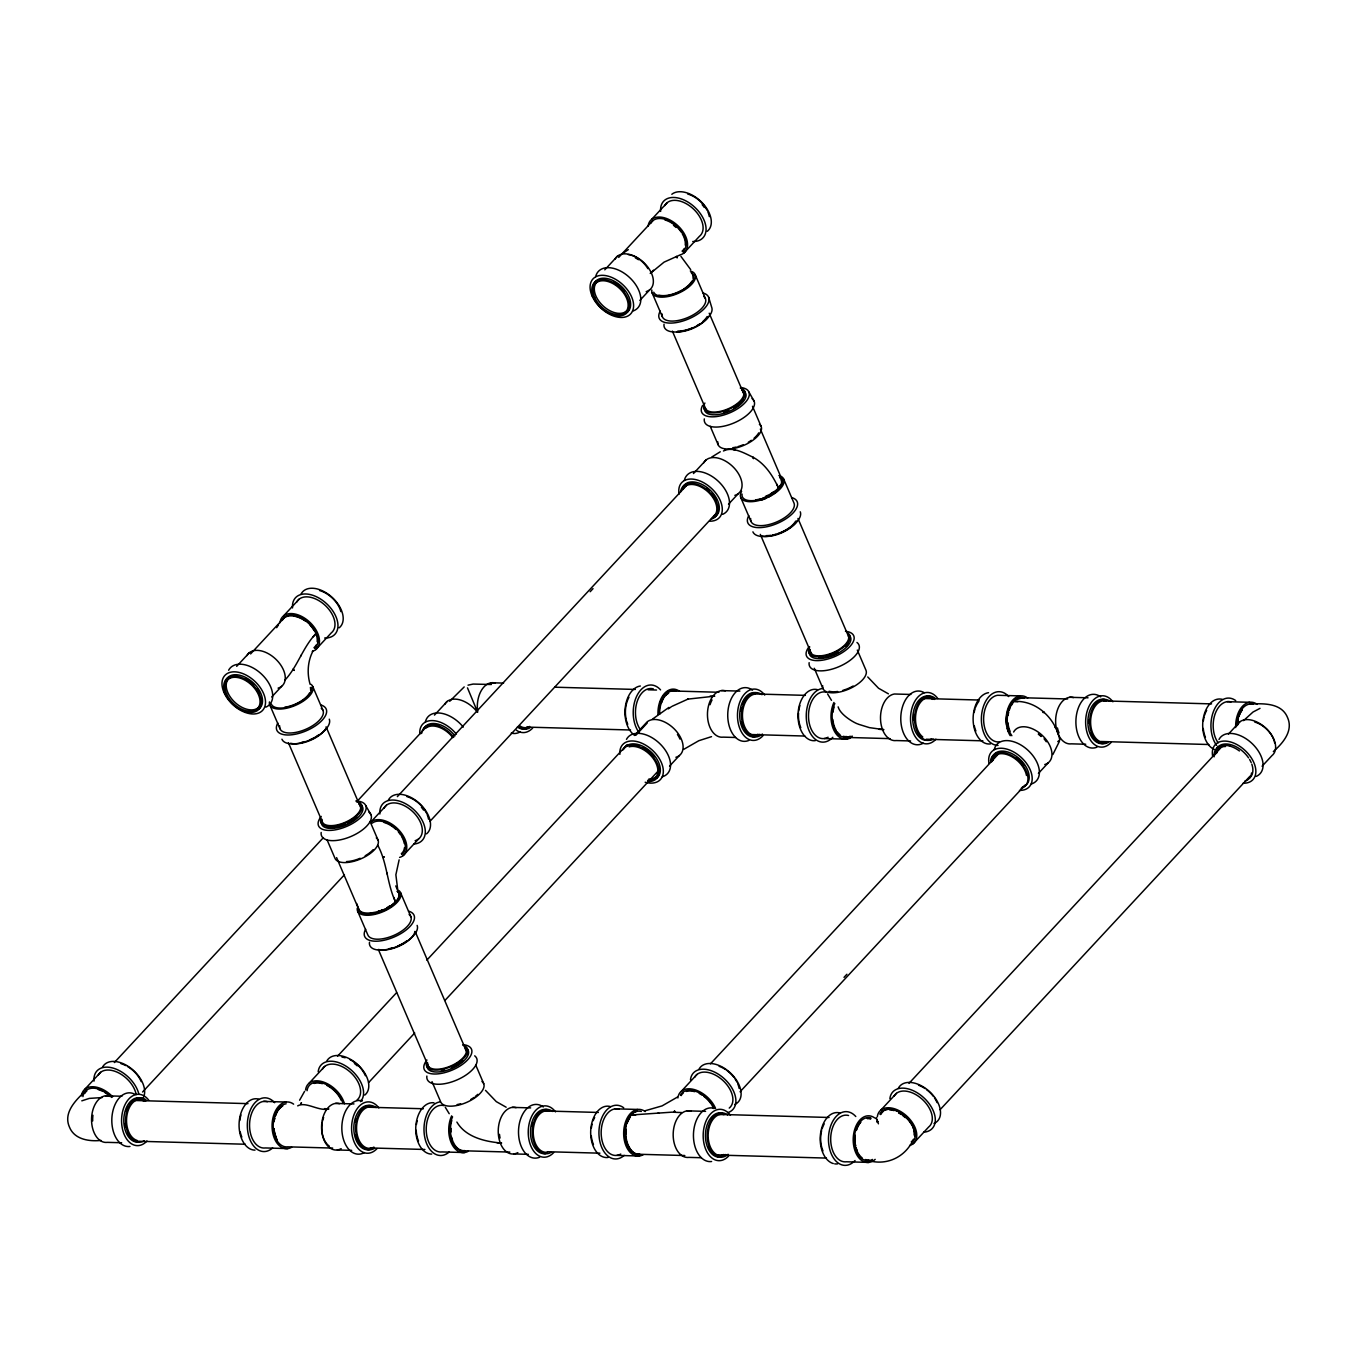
<?xml version="1.0" encoding="UTF-8"?>
<svg xmlns="http://www.w3.org/2000/svg" width="1357" height="1357" viewBox="0 0 1357 1357"><rect width="100%" height="100%" fill="white"/><g stroke="black" fill="none" stroke-linecap="round" stroke-linejoin="round"><path stroke-width="1.5" d="M753.152 457.292L753.389 458.513L753.152 457.292C744.637 453.323 732.695 446.148 723.451 450.982M672.037 706.318L688.372 698.923L687.49 699.279M309.939 624.695L316.334 633.193C302.832 646.984 297.828 666.372 284.851 680.213M377.772 845.241C387.423 863.188 386.932 884.001 395.735 902.354L393.734 897.333M772.676 494.44A21.61 10.635 -26.3 0 0 778.884 488.774C773.151 476.324 765.602 464.264 753.44 457.445M322.22 1122.816L322.203 1122.867A21.61 14.622 -85.4 0 0 329.378 1146.224M300.779 655.991L301.186 655.177M674.293 1112.265L674.565 1110.789L674.666 1112.282M496.967 1142.73L501.632 1143.035C485.365 1141.78 465.739 1137.234 456.885 1122.069M857.777 723.96C853.994 722.704 840.237 714.834 838.134 706.861M1057.782 741.617L1059.783 740.006C1055.644 718.43 1036.443 699.805 1013.408 701.467L1017.92 701.722M782.141 481.956L778.884 488.774L776.662 483.991M1059.444 741.312L1052.862 754.543M399.128 859.846L395.871 874.773L397.771 890.056M626.781 1123.579L630.971 1115.013A21.61 12.858 88.9 0 1 637.179 1111.196M668.322 708.863L671.257 706.844M299.609 1100.205L304.596 1091.333M1055.458 727.878L1054.694 726.47M313.043 650.936C307.666 661.08 306.869 673.377 310.125 684.335M297.692 1105.87C305.987 1101.172 318.759 1111.604 328.869 1108.974L324.493 1108.618M635.687 1115.047L630.971 1115.013L671.919 1112.163L681.791 1112.587M282.002 620.505L282.019 620.471A21.61 12.824 39.1 0 1 305.562 621.116M276.675 627.68L278.49 624.814M81.81 1100.832L89.291 1098.407L102.114 1097.559M1260.008 708.354L1253.037 712.018L1243.538 720.618M604.781 269.822L617.486 256.151M651.682 219.359L667.22 202.651M236.678 666.338L249.383 652.666M283.579 615.891L299.117 599.166M618.69 257.406L652.887 220.631M250.587 653.921L284.783 617.147M639.826 300.457L649.715 289.821M683.894 253.047L699.432 236.322A23.374 14.588 42.9 0 0 692.613 208.215A23.374 14.588 42.9 0 0 664.794 205.585M271.722 696.989L281.611 686.337M315.791 649.562L331.329 632.837A23.374 14.588 42.9 0 0 324.51 604.747A23.374 14.588 42.9 0 0 296.691 602.101M85.033 1089.06L100.571 1072.335M434.477 715.105L447.182 701.416M86.237 1090.316C76.586 1099.323 62.846 1112.231 69.428 1127.022C74.381 1139.541 89.206 1141.644 100.961 1140.423M449.693 701.298L464.196 686.93M114.344 1062.548L323.441 837.574M356.603 801.885L425.827 727.42M693.461 473.542L706.183 459.87M386.44 805.227L370.902 821.952A23.374 14.588 42.9 0 1 400.502 831.926A23.374 14.588 42.9 0 1 399.603 857.42M397.364 796.627L686.93 485.06M590.176 591.72L593.043 588.616M142.536 1092.029L344.424 874.807M429.864 821.443L715.122 514.524M728.505 504.176L738.395 493.541M403.131 855.622L418.668 838.897M309.175 1083.123L324.713 1066.398M634.499 735.477L647.204 721.805A23.374 14.588 42.9 0 1 676.821 731.779A23.374 14.588 42.9 0 1 675.905 757.274M337.52 1056.238L396.583 992.679M426.844 960.128L627.087 744.671M635.738 735.358L647.255 722.959M368.595 1082.598L414.699 1032.999M444.943 1000.448L658.162 771.03M669.544 766.111L679.433 755.476M1009.506 731.559L1009.981 731.05A20.745 13.214 -88.4 0 1 1007.929 722.755M681.485 1091.13L697.023 1074.405M710.44 1063.854L998.565 753.847M844.02 977.362L846.904 974.258M740.074 1091.774L1025.315 784.855M1038.41 773.388L1048.299 762.753M1228.441 734.069L1239.738 721.907M880.897 1110.06L896.434 1093.352M908.969 1083.361L1223.319 745.129M940.045 1109.738L1250.068 776.136M1273.341 751.541C1282.721 743.399 1293.543 730.948 1287.572 717.616C1281.568 702.587 1262.875 703.435 1249.729 704.046M1262.078 766.23L1271.967 755.595A23.374 14.588 42.9 0 0 1265.131 727.488A23.374 14.588 42.9 0 0 1237.313 724.859M913.108 1143.747L928.646 1127.022A23.374 14.588 42.9 0 0 921.827 1098.916A23.374 14.588 42.9 0 0 894.009 1096.286M467.487 687.863L477.342 711.509M653.48 270.196L650.257 273.452L664.065 262.138L679.535 255.167M710.067 696.158L714.766 696.158L688.372 699.059M652.378 719.193L668.916 707.421M683.623 749.42L698.838 740.701L711.526 736.647M677.296 1097.168L662.08 1105.887L645.304 1110.705M623.338 253.03L628.308 249.637M711.73 457.072L720.262 451.779M724.689 449.862L725.147 449.574M733.764 449.812L735.341 450.151M658.756 1113.096L657.84 1113.249M382.895 857.454L384.37 856.895L382.793 857.115M468.029 685.166L473.135 684.064L491.387 684.505M1044.144 712.272L1042.888 712.425L1044.347 712.459M1020.108 695.904L997.616 695.276A23.374 14.893 -88.4 0 0 983.638 720.567A23.374 14.893 -88.4 0 0 999.397 741.838M1069.621 697.294L1088.026 697.803M1227.169 701.671L1249.661 702.298M491.319 682.758L503.583 683.097M910.869 694.462L894.5 694.004A23.374 14.893 -88.4 0 0 880.523 719.278A23.374 14.893 -88.4 0 0 896.282 740.549L910.615 740.956M1020.718 697.685L1067.654 698.974M1103.546 700.89L1211.547 703.893M721.466 690.594L739.87 691.103M554.86 687.202L635.347 689.441M648.052 689.797L656.517 690.034M672.02 690.95L718.939 692.274M752.881 693.902L805.38 695.361M922.506 698.465L979.211 700.042M1100.866 741.499L1208.883 744.518M526.77 727.098L630.547 729.998M750.234 734.51L804.837 736.037M926.169 739.243L982.875 740.837M846.717 737.428L890.039 738.632M1085.736 744.247L1071.402 743.84A23.374 14.893 -88.4 0 1 1055.661 719.515A23.374 14.893 -88.4 0 1 1073.506 697.566M824.276 738.547L846.785 739.175M735.528 737.479L723.247 737.139A23.374 14.893 -88.4 0 1 707.489 712.815A23.374 14.893 -88.4 0 1 725.333 690.866M615.162 1108.822L637.671 1109.449M687.168 1110.84L705.589 1111.349M105.541 1095.794L121.909 1096.252M512.234 1107.38L530.638 1107.889M263.563 1101.409L286.056 1102.037M335.569 1103.411L353.973 1103.936M718.956 1114.402L829.076 1117.473M541.647 1110.874L598.352 1112.452M133.597 1100.442L247.975 1103.631M366.627 1107.176L423.333 1108.754M718.396 1155.061L826.413 1158.081M547.414 1151.72L599.913 1153.179M628.155 1145.63A20.44 13.027 -88.4 0 0 639.826 1154.298L684.81 1155.536M868.921 1160.659C886.104 1165.476 903.236 1157.945 911.904 1142.475A21.61 13.485 42.9 0 0 905.594 1116.489A21.61 13.485 42.9 0 0 879.862 1114.046M137.278 1141.22L245.295 1144.239M370.291 1147.954L424.911 1149.481M509.825 1152.076L464.45 1150.804A21.61 13.774 -88.4 0 1 451.508 1140.05A21.61 13.774 -88.4 0 1 452.56 1116.845M616.943 1155.384L639.452 1156.011M701.23 1157.725L688.966 1157.385A23.374 14.893 -88.4 0 1 673.208 1133.061A23.374 14.893 -88.4 0 1 691.052 1111.112M868.989 1162.406L846.48 1161.779A23.374 14.893 -88.4 0 1 830.721 1137.454A23.374 14.893 -88.4 0 1 848.566 1115.505M332.669 1148.073L287.786 1146.835A21.61 13.774 -88.4 0 1 273.198 1127.175A21.61 13.774 -88.4 0 1 286.123 1103.784M121.655 1142.747L107.339 1142.357A23.374 14.893 -88.4 0 1 91.581 1118.032A23.374 14.893 -88.4 0 1 109.425 1096.066M464.518 1152.551L442.009 1151.923A23.374 14.893 -88.4 0 1 426.251 1127.599A23.374 14.893 -88.4 0 1 444.095 1105.65M514.015 1153.925L528.331 1154.332M287.854 1148.582L265.344 1147.954A23.374 14.893 -88.4 0 1 249.586 1123.63A23.374 14.893 -88.4 0 1 267.431 1101.68M337.35 1149.973L351.684 1150.363M879.234 729.337L883.899 729.642L869.43 727.64L858.591 724.282M1024.484 697.939L1024.518 697.939A21.61 14.622 -85.4 0 0 1006.606 724.706M888.411 693.834L878.556 688.253L867.751 676.973M506.144 1107.21L496.289 1101.63L485.484 1090.35M680.909 256.371L690.696 269.602M676.244 256.524L677.211 257.881L676.363 256.473M313.213 636.772L316.334 633.193A21.61 12.824 39.1 0 1 318.267 641.556M827.549 693.885L831.485 700.331M445.283 1107.278L449.218 1113.707M748.962 392.105L754.136 401.231M365.813 805.685L371.004 814.794M876.927 1119.644L876.045 1117.846L878.42 1123.817M857.319 650.071L866.003 670.324A23.374 10.568 -23.2 0 1 845.581 690.34A23.374 10.568 -23.2 0 1 822.681 685.675M752.49 406.269L761.175 426.539M783.752 479.208L794.015 503.142A23.374 10.568 -23.2 0 1 773.592 523.174A23.374 10.568 -23.2 0 1 750.675 518.51M695.157 274.674L705.419 298.608M760.361 429.1L782.124 479.886M797.967 518.459L848.549 636.467M709.202 313.23L744.128 394.683M760.31 534.387L811.723 654.328M672.377 331.091L706.471 410.628M814.285 668.272L822.97 688.525M710.237 426.319L718.124 444.74M740.701 497.408L750.964 521.359M652.123 292.875L662.386 316.826M475.849 1065.279L483.737 1083.7M312.772 686.574L323.034 710.508M370.139 821.697L378.043 840.102M400.603 892.787L410.866 916.721M395.769 885.934L398.992 893.466M415.344 931.971L467.571 1053.863M326.07 726.809L361.827 810.197M378.501 949.832L429.083 1067.857M288.413 742.737L322.491 822.257M336.604 857.624L359.181 910.31A21.61 9.787 -23.2 0 0 385.303 909.784A21.61 9.787 -23.2 0 0 397.38 891.396M432.018 1081.648L440.703 1101.901A23.374 10.568 -23.2 0 0 468.928 1101.341A23.374 10.568 -23.2 0 0 481.989 1081.478M269.721 704.775L279.983 728.726M327.105 839.898L334.992 858.319A23.374 10.568 -23.2 0 0 363.235 857.743A23.374 10.568 -23.2 0 0 376.279 837.88M357.57 910.988L367.832 934.922A23.374 10.568 -23.2 0 0 396.074 934.362A23.374 10.568 -23.2 0 0 409.119 914.499M356.654 903.508L358.859 909.461A21.61 8.871 -20.3 0 0 379.739 911.039A21.61 8.871 -20.3 0 0 399.501 896.689M708.659 297.251L711.679 307.276A25.698 11.636 -23.2 0 1 689.22 329.31A25.698 11.636 -23.2 0 1 664.031 324.17M386.966 873.009L387.135 873.976M673.496 225.33A19.269 12.026 42.9 0 1 676.074 227.484M650.648 223.345A21.61 13.485 42.9 0 1 676.38 225.788A21.61 13.485 42.9 0 1 682.69 251.774M628.24 254.607A21.61 14.096 46.9 0 1 647.917 268.652M635.347 257.881A21.61 13.485 42.9 0 1 638.485 259.713M648.086 226.195A23.374 14.588 42.9 0 1 677.075 224.94A23.374 14.588 42.9 0 1 680.383 254.828M664.879 219.902A20.745 12.942 42.9 0 1 676.702 226.823M677.974 228.095A20.745 12.942 42.9 0 1 681.333 232.234M682.249 233.692A20.745 12.942 42.9 0 1 685.268 245.091M684.233 248.535A20.745 12.942 42.9 0 1 682.079 251.147M660.638 211.421A26.869 16.759 42.9 0 1 678.907 198.19A26.869 16.759 42.9 0 1 704.978 222.616A26.869 16.759 42.9 0 1 692.765 241.512M671.817 194.272A25.698 16.03 42.9 0 1 702.18 202.736A25.698 16.03 42.9 0 1 707.268 231.318M687.677 194A22.204 13.858 42.9 0 1 707.15 210.352M707.879 211.929A22.204 13.858 42.9 0 1 709.321 216.628M702.18 204.67A20.745 12.942 42.9 0 1 704.334 207.485M708.405 316.385A22.204 10.042 -23.2 0 1 677.024 331.922M707.116 316.571A20.745 9.38 -23.2 0 1 702.655 321.711M700.076 323.678A20.745 9.38 -23.2 0 1 697.159 325.527M692.324 327.919A20.745 9.38 -23.2 0 1 677.805 331.074M703.079 293.01A26.869 12.162 -23.2 0 1 688.44 318.997A26.869 12.162 -23.2 0 1 660.214 311.143M692.748 275.692A20.745 9.38 -23.2 0 1 693.003 278.219M691.934 281.136A20.745 9.38 -23.2 0 1 683.453 289.194M681.96 290.093A20.745 9.38 -23.2 0 1 658.857 295.131M703.672 296.386A23.374 10.568 -23.2 0 1 687.846 317.521A23.374 10.568 -23.2 0 1 662.097 313.976M690.306 270.976A23.374 10.568 -23.2 0 1 680.366 292.315A23.374 10.568 -23.2 0 1 651.835 290.025M691.934 273.3A21.61 9.787 -23.2 0 1 679.857 291.67A21.61 9.787 -23.2 0 1 653.735 292.196M615.06 259.085A23.374 14.588 42.9 0 1 645.084 263.852A23.374 14.588 42.9 0 1 646.186 291.619M626.137 311.33A20.745 12.942 42.9 0 1 599.879 302.492A20.745 12.942 42.9 0 1 600.676 279.864M613.517 281.9A20.745 12.942 42.9 0 1 624.373 291.009M629.326 305.274A20.745 12.942 42.9 0 1 628.291 308.734M593.128 286.887A22.204 13.858 42.9 0 1 618.419 283.867A22.204 13.858 42.9 0 1 627.155 312.398M595.689 276.607A26.869 16.759 42.9 0 1 629.597 277.54A26.869 16.759 42.9 0 1 632.532 311.126M282.544 619.861A21.61 13.485 42.9 0 1 308.276 622.303A21.61 13.485 42.9 0 1 314.587 648.29M246.957 655.601A23.374 14.588 42.9 0 1 276.981 660.367A23.374 14.588 42.9 0 1 278.083 688.135M260.188 705.25A20.745 12.942 42.9 0 1 233.557 701.026A20.745 12.942 42.9 0 1 232.573 676.38M245.43 678.415A20.745 12.942 42.9 0 1 248.433 680.179M249.892 681.214A20.745 12.942 42.9 0 1 253.929 684.793M257.287 688.949A20.745 12.942 42.9 0 1 259.713 693.359M225.025 683.402A22.204 13.858 42.9 0 1 250.316 680.383A22.204 13.858 42.9 0 1 259.051 708.914M228.638 670.239A26.869 16.759 42.9 0 1 262.342 674.887A26.869 16.759 42.9 0 1 265.904 707.116M326.002 728.285A22.204 10.042 -23.2 0 1 290.602 743.263M319.014 734.612A20.745 9.38 -23.2 0 1 316.249 736.529M314.756 737.428A20.745 9.38 -23.2 0 1 309.922 739.819M304.867 741.617A20.745 9.38 -23.2 0 1 301.525 742.415M310.346 687.592A20.745 9.38 -23.2 0 1 310.6 690.119M309.532 693.037A20.745 9.38 -23.2 0 1 284.716 707.251M329.276 719.176A25.698 11.636 -23.2 0 1 309.939 739.989A25.698 11.636 -23.2 0 1 281.934 739.209M320.676 704.911A26.869 12.162 -23.2 0 1 306.037 730.897A26.869 12.162 -23.2 0 1 277.812 723.044M321.27 708.286A23.374 10.568 -23.2 0 1 305.444 729.438A23.374 10.568 -23.2 0 1 279.695 725.876M311.007 684.335A23.374 10.568 -23.2 0 1 295.181 705.487A23.374 10.568 -23.2 0 1 269.432 701.925M311.143 687.253A21.61 9.787 -23.2 0 1 294.893 704.758A21.61 9.787 -23.2 0 1 271.332 704.096M279.983 622.71A23.374 14.588 42.9 0 1 308.972 621.455A23.374 14.588 42.9 0 1 312.28 651.36M301.05 594.027A25.698 16.03 42.9 0 1 331.651 596.927A25.698 16.03 42.9 0 1 339.165 627.833M292.535 607.936A26.869 16.759 42.9 0 1 310.804 594.705A26.869 16.759 42.9 0 1 336.875 619.131A26.869 16.759 42.9 0 1 324.662 638.027M293.807 615.824A20.745 12.942 42.9 0 1 312.212 627.324M313.23 628.749A20.745 12.942 42.9 0 1 314.96 631.683M315.655 633.176A20.745 12.942 42.9 0 1 316.69 636.111M316.995 637.553A20.745 12.942 42.9 0 1 317.165 641.607M316.13 645.05A20.745 12.942 42.9 0 1 313.976 647.662M319.574 590.532A22.204 13.858 42.9 0 1 340.878 611.617M773.914 491.556A19.269 8.719 -23.2 0 1 769.962 494.185M768.52 494.966A19.269 8.719 -23.2 0 1 765.484 496.408M758.716 432.883A21.61 9.787 -23.2 0 1 754.051 438.243M751.371 440.296A21.61 9.787 -23.2 0 1 748.318 442.229M743.297 444.706A21.61 9.787 -23.2 0 1 738.021 446.589M736.274 447.047A21.61 9.787 -23.2 0 1 732.848 447.708M780.512 477.817A21.61 9.787 -23.2 0 1 765.874 497.391A21.61 9.787 -23.2 0 1 742.058 494.084M771.166 495.458A21.61 10.635 -26.3 0 1 767.926 497.34M766.247 498.189A21.61 10.635 -26.3 0 1 761.04 500.241M780.054 476.85A21.61 10.635 -26.3 0 1 781.768 479.089M759.411 424.3A23.374 10.568 -23.2 0 1 743.585 445.452A23.374 10.568 -23.2 0 1 717.853 441.89M742.008 390.137A20.745 9.38 -23.2 0 1 730.422 407.779A20.745 9.38 -23.2 0 1 705.369 408.287M743.568 399.467A20.745 9.38 -23.2 0 1 737.869 405.624M736.529 406.591A20.745 9.38 -23.2 0 1 733.611 408.44M728.777 410.832A20.745 9.38 -23.2 0 1 723.722 412.613M742.822 392.054A20.745 9.38 -23.2 0 1 744.382 394.039M744.06 391.359A22.204 10.042 -23.2 0 1 729.031 411.442A22.204 10.042 -23.2 0 1 704.571 408.05M740.294 388.051A22.204 10.042 -23.2 0 1 728.2 409.526A22.204 10.042 -23.2 0 1 704.894 403.029M740.634 387.508A25.698 11.636 -23.2 0 1 745.485 402.232A25.698 11.636 -23.2 0 1 714.63 416.752A25.698 11.636 -23.2 0 1 702.621 405.387M752.117 398.653A26.869 12.162 -23.2 0 1 733.916 422.977A26.869 12.162 -23.2 0 1 704.317 418.889M680.586 491.946A22.204 13.858 42.9 0 1 708.117 490.759A22.204 13.858 42.9 0 1 711.255 519.154M682.842 489.114A20.745 12.942 42.9 0 1 707.54 491.455A20.745 12.942 42.9 0 1 713.595 516.389M706.675 488.401A20.745 12.942 42.9 0 1 709.44 490.725M711.933 493.337A20.745 12.942 42.9 0 1 716.513 500.563M679.077 494.135A25.698 16.03 42.9 0 1 695.072 479.462A25.698 16.03 42.9 0 1 721.042 502.497A25.698 16.03 42.9 0 1 709.558 521.19M684.369 480.327A26.869 16.759 42.9 0 1 717.429 480.48A26.869 16.759 42.9 0 1 722.704 514.32M682.927 486.909A22.204 13.858 42.9 0 1 711.441 491.421A22.204 13.858 42.9 0 1 712.493 517.814M703.757 462.805A23.374 14.588 42.9 0 1 733.781 467.571A23.374 14.588 42.9 0 1 734.883 495.339M778.901 475.51A23.374 10.568 -23.2 0 1 766.162 498.121A23.374 10.568 -23.2 0 1 741.617 491.285M796.983 520.918A22.204 10.042 -23.2 0 1 761.582 535.896M800.257 511.81A25.698 11.636 -23.2 0 1 780.92 532.623A25.698 11.636 -23.2 0 1 752.914 531.842M791.657 497.544A26.869 12.162 -23.2 0 1 777.018 523.531A26.869 12.162 -23.2 0 1 748.793 515.677M781.327 480.225A20.745 9.38 -23.2 0 1 781.581 482.753M780.512 485.67A20.745 9.38 -23.2 0 1 762.346 498.29M760.666 498.816A20.745 9.38 -23.2 0 1 755.713 499.885M795.694 521.105A20.745 9.38 -23.2 0 1 777.544 533.725M775.848 534.251A20.745 9.38 -23.2 0 1 772.506 535.048M770.895 535.32A20.745 9.38 -23.2 0 1 766.383 535.608M389.544 906.035A19.269 8.719 -23.2 0 1 386.83 907.765M382.335 909.97A19.269 8.719 -23.2 0 1 377.636 911.65M373.175 849.669A21.61 9.787 -23.2 0 1 365.186 855.792M360.165 858.286A21.61 9.787 -23.2 0 1 346.51 861.576M358.876 803.717A20.745 9.38 -23.2 0 1 344.831 822.478A20.745 9.38 -23.2 0 1 321.982 819.323M360.928 804.922A22.204 10.042 -23.2 0 1 345.899 825.022A22.204 10.042 -23.2 0 1 321.439 821.63M357.162 801.631A22.204 10.042 -23.2 0 1 347.714 821.884A22.204 10.042 -23.2 0 1 320.608 819.713M355.822 800.986A25.698 11.636 -23.2 0 1 362.336 815.811A25.698 11.636 -23.2 0 1 329.649 830.416A25.698 11.636 -23.2 0 1 321.236 816.422M368.985 812.232A26.869 12.162 -23.2 0 1 350.785 836.557A26.869 12.162 -23.2 0 1 321.185 832.452M357.112 817.168A20.745 9.38 -23.2 0 1 351.972 821.121M350.462 822.02A20.745 9.38 -23.2 0 1 347.29 823.665M345.645 824.394A20.745 9.38 -23.2 0 1 327.359 827.041M406.896 796.593A22.204 13.858 42.9 0 1 426.369 812.928M427.116 814.522A22.204 13.858 42.9 0 1 428.541 819.204M421.416 807.262A20.745 12.942 42.9 0 1 423.554 810.078M379.875 813.996A26.869 16.759 42.9 0 1 397.499 800.613A26.869 16.759 42.9 0 1 423.774 823.92A26.869 16.759 42.9 0 1 413.749 844.054M388.373 800.087A25.698 16.03 42.9 0 1 418.974 802.988A25.698 16.03 42.9 0 1 426.488 833.893M384.014 808.161A23.374 14.588 42.9 0 1 414.038 812.928A23.374 14.588 42.9 0 1 415.14 840.695M384.116 822.478A20.745 12.942 42.9 0 1 395.922 829.398M398.415 831.994A20.745 12.942 42.9 0 1 400.552 834.809M401.485 836.268A20.745 12.942 42.9 0 1 404.335 843.613M404.488 847.667A20.745 12.942 42.9 0 1 401.316 853.723M372.106 823.207A21.61 13.485 42.9 0 1 397.635 830.331A21.61 13.485 42.9 0 1 401.909 854.367M398.856 890.548A23.374 10.568 -23.2 0 1 383.03 911.7A23.374 10.568 -23.2 0 1 357.281 908.138M406.863 940.825A20.745 9.38 -23.2 0 1 397.771 946.033M392.716 947.814A20.745 9.38 -23.2 0 1 389.374 948.628M395.074 902.32A20.745 9.38 -23.2 0 1 377.517 912.379M375.855 912.82A20.745 9.38 -23.2 0 1 372.564 913.465M417.125 925.389A25.698 11.636 -23.2 0 1 394.666 947.407A25.698 11.636 -23.2 0 1 369.477 942.284M408.525 911.124A26.869 12.162 -23.2 0 1 393.886 937.11A26.869 12.162 -23.2 0 1 365.661 929.24M414.988 931.377A22.204 10.042 -23.2 0 1 400.654 945.422A22.204 10.042 -23.2 0 1 378.45 949.459M397.228 891.328A20.44 9.245 -23.2 0 1 388.136 907.477M383.369 909.835A20.44 9.245 -23.2 0 1 378.382 911.599M373.497 912.667A20.44 9.245 -23.2 0 1 370.461 912.939M779.851 477.8A20.44 9.245 -23.2 0 1 781.632 482.244M780.58 485.111A20.44 9.245 -23.2 0 1 770.759 493.948M500.055 1138.014A21.61 13.774 -88.4 0 1 499.495 1134.384M468.335 1151.245A23.374 14.893 -88.4 0 1 451.559 1143.476A23.374 14.893 -88.4 0 1 451.66 1115.844M452.593 1141.152A20.745 13.214 -88.4 0 1 451.491 1138.014M451.084 1136.335A20.745 13.214 -88.4 0 1 451.796 1120.492M431.679 1154.095A25.698 16.386 -88.4 0 1 415.768 1127.243A25.698 16.386 -88.4 0 1 433.986 1102.8M449.269 1151.923A26.869 17.115 -88.4 0 1 424.639 1136.691A26.869 17.115 -88.4 0 1 440.092 1101.884M418.499 1141.05A22.204 14.147 -88.4 0 1 416.192 1130.245M416.446 1124.461A22.204 14.147 -88.4 0 1 417.159 1120.729M462.856 1045.229A22.204 10.042 -23.2 0 1 453.408 1065.482A22.204 10.042 -23.2 0 1 426.319 1063.311M464.569 1047.316A20.745 9.38 -23.2 0 1 450.524 1066.076A20.745 9.38 -23.2 0 1 427.676 1062.921M465.4 1049.232A20.745 9.38 -23.2 0 1 467.198 1053.744M462.805 1060.767A20.745 9.38 -23.2 0 1 451.355 1067.993M444.604 1070.232A20.745 9.38 -23.2 0 1 441.33 1070.877M463.195 1044.669A25.698 11.636 -23.2 0 1 467.249 1060.258A25.698 11.636 -23.2 0 1 434.766 1074.015A25.698 11.636 -23.2 0 1 426.929 1060.021M474.696 1055.831A26.869 12.162 -23.2 0 1 456.495 1080.155A26.869 12.162 -23.2 0 1 426.878 1076.05M466.638 1048.52A22.204 10.042 -23.2 0 1 451.593 1068.604A22.204 10.042 -23.2 0 1 427.133 1065.228M477.8 1094.336A21.61 9.787 -23.2 0 1 475.323 1096.456M473.932 1097.474A21.61 9.787 -23.2 0 1 470.896 1099.391M460.583 1103.75A21.61 9.787 -23.2 0 1 457.105 1104.598M517.831 1152.619A23.374 14.893 -88.4 0 1 498.256 1132.654A23.374 14.893 -88.4 0 1 516.118 1107.651M547.227 1152.246A20.745 13.214 -88.4 0 1 533.25 1130.652A20.745 13.214 -88.4 0 1 549.076 1111.162M538.712 1150.312A20.745 13.214 -88.4 0 1 535.862 1147.394M531.961 1126.14A20.745 13.214 -88.4 0 1 532.809 1122.748M537.338 1114.538A20.745 13.214 -88.4 0 1 540.442 1112.045M545.48 1153.637A22.204 14.147 -88.4 0 1 530.519 1130.534A22.204 14.147 -88.4 0 1 547.465 1109.687M550.908 1152.449A22.204 14.147 -88.4 0 1 532.317 1130.585A22.204 14.147 -88.4 0 1 552.757 1111.485M553.656 1152.602A25.698 16.386 -88.4 0 1 531.791 1148.022A25.698 16.386 -88.4 0 1 533.369 1113.334A25.698 16.386 -88.4 0 1 555.505 1111.875M539.611 1157.233A26.869 17.115 -88.4 0 1 518.611 1128.905A26.869 17.115 -88.4 0 1 543.292 1106.956M626.018 1133.909A20.44 13.027 -88.4 0 1 626.272 1130.347M464.806 1150.6A20.44 13.027 -88.4 0 1 453.153 1141.932M452.576 1140.44A20.44 13.027 -88.4 0 1 451.66 1137.2M451.016 1131.992A20.44 13.027 -88.4 0 1 451.084 1128.413M852.298 736.122A20.44 13.027 -88.4 0 1 845.564 737.038M322.576 1121.001A21.61 14.622 -85.4 0 1 323.611 1117.506M291.67 1147.276A23.374 14.893 -88.4 0 1 272.095 1124.258A23.374 14.893 -88.4 0 1 293.621 1104.157M277.354 1139.965A20.745 13.214 -88.4 0 1 273.877 1128.888M273.995 1121.679A20.745 13.214 -88.4 0 1 274.657 1118.185M275.132 1116.523A20.745 13.214 -88.4 0 1 282.782 1105.819A20.44 13.027 -88.4 0 0 277.914 1110.586M255.014 1150.125A25.698 16.386 -88.4 0 1 239.171 1122.171A25.698 16.386 -88.4 0 1 258.729 1099.136M272.621 1147.971A26.869 17.115 -88.4 0 1 250.723 1141.322A26.869 17.115 -88.4 0 1 252.317 1106.226A26.869 17.115 -88.4 0 1 274.657 1102.698M241.834 1137.081A22.204 14.147 -88.4 0 1 240.223 1131.942M239.782 1120.509A22.204 14.147 -88.4 0 1 240.986 1114.979M341.998 1057.137A22.204 13.858 42.9 0 1 345.187 1057.765M350.089 1059.698A22.204 13.858 42.9 0 1 365.389 1075.694M354.431 1063.515A20.745 12.942 42.9 0 1 357.196 1065.839M326.647 1061.276A25.698 16.03 42.9 0 1 357.247 1064.176A25.698 16.03 42.9 0 1 364.762 1095.082M318.183 1071.725A26.869 16.759 42.9 0 1 347.85 1067.399A26.869 16.759 42.9 0 1 360.436 1101.63M322.288 1069.35A23.374 14.588 42.9 0 1 350.106 1071.979A23.374 14.588 42.9 0 1 356.942 1100.086M314.112 1083.429A20.745 12.942 42.9 0 1 322.389 1083.666M326.969 1085.464A20.745 12.942 42.9 0 1 341.269 1100.408M305.596 1089.959A23.374 14.588 42.9 0 1 323.729 1082.14A23.374 14.588 42.9 0 1 344.441 1103.784M307.072 1090.706A21.61 13.485 42.9 0 1 323.848 1083.48A21.61 13.485 42.9 0 1 342.999 1103.495M341.167 1148.65A23.374 14.893 -88.4 0 1 321.592 1128.702A23.374 14.893 -88.4 0 1 339.454 1103.682M373.955 1147.106A20.745 13.214 -88.4 0 1 356.569 1129.397A20.745 13.214 -88.4 0 1 372.412 1107.21M359.198 1143.442A20.745 13.214 -88.4 0 1 356.942 1139.439M356.348 1137.912A20.745 13.214 -88.4 0 1 355.432 1134.639M355.297 1122.188A20.745 13.214 -88.4 0 1 356.145 1118.779M372.446 1148.429A22.204 14.147 -88.4 0 1 353.838 1129.482A22.204 14.147 -88.4 0 1 370.8 1105.718M376.992 1148.633A25.698 16.386 -88.4 0 1 355.127 1144.07A25.698 16.386 -88.4 0 1 356.704 1109.381A25.698 16.386 -88.4 0 1 378.84 1107.906M364.388 1152.568A26.869 17.115 -88.4 0 1 341.862 1129.635A26.869 17.115 -88.4 0 1 362.404 1100.866M374.244 1148.48A22.204 14.147 -88.4 0 1 355.653 1126.632A22.204 14.147 -88.4 0 1 376.093 1107.516M639.944 1154.264A21.61 12.858 88.9 0 1 625.848 1128.956M639.384 1154.264A21.61 13.774 -88.4 0 1 624.814 1131.755A21.61 13.774 -88.4 0 1 641.318 1111.451M725.554 1154.536A20.745 13.214 -88.4 0 1 708.167 1136.827A20.745 13.214 -88.4 0 1 724.01 1114.623M720.414 1157.097A22.204 14.147 -88.4 0 1 705.453 1133.994A22.204 14.147 -88.4 0 1 722.399 1113.147M728.115 1154.281A22.204 14.147 -88.4 0 1 707.218 1135.979A22.204 14.147 -88.4 0 1 727.691 1114.945M728.59 1156.062A25.698 16.386 -88.4 0 1 706.726 1151.482A25.698 16.386 -88.4 0 1 708.303 1116.794A25.698 16.386 -88.4 0 1 730.439 1115.335M711.594 1161.507A26.869 17.115 -88.4 0 1 693.478 1133.536A26.869 17.115 -88.4 0 1 714.003 1108.296M723.756 1154.485A20.745 13.214 -88.4 0 1 716.92 1155.401M713.663 1153.772A20.745 13.214 -88.4 0 1 710.797 1150.855M709.965 1149.633A20.745 13.214 -88.4 0 1 708.541 1146.869M719.108 1066.28A22.204 13.858 42.9 0 1 725.605 1069.587M727.165 1070.69A22.204 13.858 42.9 0 1 734.001 1077.441M735.087 1078.968A22.204 13.858 42.9 0 1 736.953 1082.106M737.699 1083.7A22.204 13.858 42.9 0 1 739.124 1088.382M681.146 1095.625A20.745 12.942 42.9 0 1 683.3 1093.013M686.421 1091.435A20.745 12.942 42.9 0 1 694.682 1091.656M699.279 1093.471A20.745 12.942 42.9 0 1 702.281 1095.235M703.74 1096.252A20.745 12.942 42.9 0 1 711.136 1103.987M712.052 1105.446A20.745 12.942 42.9 0 1 713.561 1108.415L714.24 1108.432A21.61 13.485 42.9 0 0 696.955 1091.774A21.61 13.485 42.9 0 0 680.451 1095.099M698.957 1069.265A25.698 16.03 42.9 0 1 731.202 1073.709A25.698 16.03 42.9 0 1 734.595 1104.547M690.476 1079.731A26.869 16.759 42.9 0 1 723.807 1078.289A26.869 16.759 42.9 0 1 727.606 1112.672M694.597 1077.339A23.374 14.588 42.9 0 1 722.416 1079.985A23.374 14.588 42.9 0 1 729.235 1108.075M677.889 1097.949A23.374 14.588 42.9 0 1 694.326 1089.586A23.374 14.588 42.9 0 1 715.597 1108.465M643.269 1154.688A23.374 14.893 -88.4 0 1 623.694 1131.687A23.374 14.893 -88.4 0 1 645.22 1111.57M620.76 1154.061A23.374 14.893 -88.4 0 1 601.185 1134.113A23.374 14.893 -88.4 0 1 619.046 1109.11M629.784 1148.599A20.745 13.214 -88.4 0 1 628.206 1146.037M627.528 1144.596A20.745 13.214 -88.4 0 1 626.425 1141.474M626.018 1139.795A20.745 13.214 -88.4 0 1 626.255 1125.615M626.73 1123.952A20.745 13.214 -88.4 0 1 630.343 1116.828M608.038 1157.453A25.698 16.386 -88.4 0 1 590.702 1130.703A25.698 16.386 -88.4 0 1 610.345 1106.549M624.22 1155.384A26.869 17.115 -88.4 0 1 598.929 1133.248A26.869 17.115 -88.4 0 1 623.711 1107.77M593.45 1144.511A22.204 14.147 -88.4 0 1 591.245 1135.622M591.381 1127.921A22.204 14.147 -88.4 0 1 592.093 1124.19M593.196 1120.695A22.204 14.147 -88.4 0 1 594.654 1117.523M1059.02 732.933A21.61 13.774 -88.4 0 1 1057.442 727.929M1008.438 731.491A21.61 14.622 -85.4 0 1 1007.318 728.234M1011.864 735.715A21.61 13.774 -88.4 0 1 1008.675 710.033A21.61 13.774 -88.4 0 1 1023.772 697.905M1104.615 742.143A20.745 13.214 -88.4 0 1 1090.638 720.567A20.745 13.214 -88.4 0 1 1106.464 701.077M1102.817 742.092A20.745 13.214 -88.4 0 1 1096.1 740.227M1093.25 737.309A20.745 13.214 -88.4 0 1 1090.977 733.306M1088.823 723.23A20.745 13.214 -88.4 0 1 1088.891 719.6M1106.498 742.313A22.204 14.147 -88.4 0 1 1087.89 723.349A22.204 14.147 -88.4 0 1 1104.852 699.584M1111.044 742.516A25.698 16.386 -88.4 0 1 1089.179 737.937A25.698 16.386 -88.4 0 1 1090.757 703.248A25.698 16.386 -88.4 0 1 1112.893 701.773M1096.999 747.147A26.869 17.115 -88.4 0 1 1075.999 718.82A26.869 17.115 -88.4 0 1 1100.68 696.853M1108.296 742.364A22.204 14.147 -88.4 0 1 1089.705 720.499A22.204 14.147 -88.4 0 1 1110.145 701.382M990.474 761.141A22.204 13.858 42.9 0 1 1018.004 759.954A22.204 13.858 42.9 0 1 1021.143 788.349M991.713 761.769A20.745 12.942 42.9 0 1 1008.573 755.12A20.745 12.942 42.9 0 1 1026.503 775.492M988.965 763.329A25.698 16.03 42.9 0 1 1004.977 748.657A25.698 16.03 42.9 0 1 1030.947 771.709A25.698 16.03 42.9 0 1 1019.463 790.385M994.274 749.522A26.869 16.759 42.9 0 1 1028.182 750.472A26.869 16.759 42.9 0 1 1031.116 784.058M992.951 760.429A20.745 12.942 42.9 0 1 996.123 754.373M999.261 752.779A20.745 12.942 42.9 0 1 1003.145 752.321M1016.58 757.613A20.745 12.942 42.9 0 1 1019.344 759.937M1020.617 761.209A20.745 12.942 42.9 0 1 1023.975 765.348M991.713 759.801A22.204 13.858 42.9 0 1 1019.243 758.614A22.204 13.858 42.9 0 1 1022.381 787.009M1013.645 732.017A23.374 14.588 42.9 0 1 1043.669 736.766A23.374 14.588 42.9 0 1 1044.771 764.534M1038.326 734.205A20.745 12.942 42.9 0 1 1041.09 736.529M1038.58 733.713A21.61 13.485 42.9 0 1 1041.464 736.139M1044.059 738.836A21.61 13.485 42.9 0 1 1046.298 741.77M1010.185 735.681A23.374 14.893 -88.4 0 1 1009.048 705.759A23.374 14.893 -88.4 0 1 1027.673 698.024M1008.047 715.563A20.745 13.214 -88.4 0 1 1008.709 712.069M1009.184 710.389A20.745 13.214 -88.4 0 1 1010.388 707.268M1011.118 705.844A20.745 13.214 -88.4 0 1 1012.797 703.282M1016.817 699.686A20.745 13.214 -88.4 0 1 1020.21 698.533M990.491 743.907A25.698 16.386 -88.4 0 1 973.139 720.516A25.698 16.386 -88.4 0 1 988.524 692.698M998.04 745.417A26.869 17.115 -88.4 0 1 982.315 710.44A26.869 17.115 -88.4 0 1 1008.709 696.565M975.887 730.965A22.204 14.147 -88.4 0 1 974.275 725.825M974.139 712.493A22.204 14.147 -88.4 0 1 975.038 708.846M975.649 707.133A22.204 14.147 -88.4 0 1 978.906 701.23M659.095 714.342A21.61 13.774 -88.4 0 1 675.616 691.205M710.033 704.707A21.61 13.774 -88.4 0 1 712.052 699.958M657.975 714.494A23.374 14.893 -88.4 0 1 679.518 691.324M640.47 729.744A23.374 14.893 -88.4 0 1 637.027 701.959A23.374 14.893 -88.4 0 1 653.328 688.864M638.977 732.424A26.869 17.115 -88.4 0 1 637.044 695.479A26.869 17.115 -88.4 0 1 660.554 689.882M634.024 734.883A25.698 16.386 -88.4 0 1 625.289 707.116A25.698 16.386 -88.4 0 1 640.368 686.014M627.731 724.265A22.204 14.147 -88.4 0 1 626.561 720.906M626.12 719.125A22.204 14.147 -88.4 0 1 628.953 697.277M659.655 714.274A20.745 13.214 -88.4 0 1 662.962 699.143M665.558 695.496A20.745 13.214 -88.4 0 1 668.662 693.003M661.47 702.892A18.693 11.908 -88.4 0 1 662.555 700.076M663.217 698.787A18.693 11.908 -88.4 0 1 668.356 693.24M622.71 750.184A22.204 13.858 42.9 0 1 653.141 756.867A22.204 13.858 42.9 0 1 648.12 781.581M629.156 746.842A20.745 12.942 42.9 0 1 655.21 761.599A20.745 12.942 42.9 0 1 647.611 780.377M655.872 776.984A20.745 12.942 42.9 0 1 648.85 779.037M635.704 745.146A20.745 12.942 42.9 0 1 638.672 745.739M643.252 747.554A20.745 12.942 42.9 0 1 646.254 749.318M647.713 750.336A20.745 12.942 42.9 0 1 654.091 756.646M658.891 766.875A20.745 12.942 42.9 0 1 658.009 774.372M619.878 754.322A25.698 16.03 42.9 0 1 639.215 742.211A25.698 16.03 42.9 0 1 663.132 768.622A25.698 16.03 42.9 0 1 645.169 782.26M626.476 739.378A26.869 16.759 42.9 0 1 660.995 744.84A26.869 16.759 42.9 0 1 662.267 776.781M623.966 748.843A22.204 13.858 42.9 0 1 650.393 751.354A22.204 13.858 42.9 0 1 656.873 778.036M677.448 734.493A21.61 13.485 42.9 0 1 679.976 739.107M759.835 734.29A20.745 13.214 -88.4 0 1 742.686 719.261A20.745 13.214 -88.4 0 1 754.865 694.139M754.713 736.851A22.204 14.147 -88.4 0 1 739.752 713.748A22.204 14.147 -88.4 0 1 756.697 692.901M762.397 734.035A22.204 14.147 -88.4 0 1 741.516 715.733A22.204 14.147 -88.4 0 1 761.989 694.699M762.888 735.816A25.698 16.386 -88.4 0 1 741.024 731.236A25.698 16.386 -88.4 0 1 742.601 696.548A25.698 16.386 -88.4 0 1 764.737 695.089M748.843 740.447A26.869 17.115 -88.4 0 1 727.844 712.12A26.869 17.115 -88.4 0 1 752.524 690.17M758.037 734.239A20.745 13.214 -88.4 0 1 745.095 730.609M742.822 726.623A20.745 13.214 -88.4 0 1 741.312 721.822M740.905 711.119A20.745 13.214 -88.4 0 1 741.567 707.625M742.601 704.368A20.745 13.214 -88.4 0 1 743.975 701.399M857.115 1150.6A20.44 13.027 -88.4 0 1 856.03 1147.513M855.622 1145.868A20.44 13.027 -88.4 0 1 855.215 1135.317M856.335 1130.228A20.44 13.027 -88.4 0 1 860.796 1122.137A20.745 13.214 -88.4 0 0 856.267 1130.347M870.6 1118.762A20.44 13.027 -88.4 0 0 867.208 1118.524A20.745 13.214 -88.4 0 1 870.736 1118.728M868.887 1159.794A20.745 13.214 -88.4 0 1 865.444 1159.54M862.17 1157.911A20.745 13.214 -88.4 0 1 855.962 1147.869M855.555 1146.207A20.745 13.214 -88.4 0 1 855.131 1135.504M1237.431 725.3A20.44 13.027 -88.4 0 1 1238.33 718.311A20.745 13.214 -88.4 0 0 1237.347 725.537M1238.805 716.666A20.44 13.027 -88.4 0 1 1242.35 709.643A20.745 13.214 -88.4 0 0 1238.737 716.784M275.997 1136.759A20.44 13.027 -88.4 0 1 273.978 1128.566M274.097 1121.476A20.44 13.027 -88.4 0 1 274.759 1118.032M275.217 1116.387A20.44 13.027 -88.4 0 1 277.116 1111.892M659.112 712.561A20.44 13.027 -88.4 0 1 674.751 690.679M1254.75 722.06A20.44 12.756 42.9 0 1 1274.681 742.89M880.88 1113.86A20.44 12.756 42.9 0 1 900.997 1112.994A20.44 12.756 42.9 0 1 914.33 1134.791M898.622 1112.961A18.693 11.67 42.9 0 1 901.336 1114.555M902.642 1115.471A18.693 11.67 42.9 0 1 905.136 1117.574M1215.38 754.611A20.745 12.942 42.9 0 1 1225.575 746.503M1216.618 753.271A20.745 12.942 42.9 0 1 1222.928 745.621M1226.813 745.163A20.745 12.942 42.9 0 1 1229.696 745.502M1216.5 748.962A22.204 13.858 42.9 0 1 1248.593 757.901M1249.593 759.462A22.204 13.858 42.9 0 1 1251.205 762.634M1251.816 764.212A22.204 13.858 42.9 0 1 1249.407 778.155M1251.561 772.998A22.204 13.858 42.9 0 1 1244.81 781.191M1214.125 756.833A22.204 13.858 42.9 0 1 1239.433 750.964M1212.632 756.171A25.698 16.03 42.9 0 1 1228.645 741.499A25.698 16.03 42.9 0 1 1254.614 764.551A25.698 16.03 42.9 0 1 1243.131 783.226M1218.993 739.48A26.869 16.759 42.9 0 1 1252.698 744.128A26.869 16.759 42.9 0 1 1256.26 776.374M1205.44 737.343A22.204 14.147 -88.4 0 1 1203.252 728.455M1203.388 720.754A22.204 14.147 -88.4 0 1 1204.1 717.022M1204.592 715.241A22.204 14.147 -88.4 0 1 1206.661 710.356M1214.396 749.505A25.698 16.386 -88.4 0 1 1203.167 719.091A25.698 16.386 -88.4 0 1 1222.335 699.381M1216.686 745.502A26.869 17.115 -88.4 0 1 1213.87 710.474A26.869 17.115 -88.4 0 1 1235.718 700.602M1218.179 742.822A23.374 14.893 -88.4 0 1 1214.736 715.037A23.374 14.893 -88.4 0 1 1231.036 701.942M1235.684 727.573A23.374 14.893 -88.4 0 1 1257.227 704.402M1236.787 725.537A21.61 13.774 -88.4 0 1 1253.325 704.283M875.18 1159.37A23.374 14.893 -88.4 0 1 853.197 1140.134A23.374 14.893 -88.4 0 1 874.756 1117.981M837.574 1163.865A25.698 16.386 -88.4 0 1 834.708 1163.848M833.3 1163.56A25.698 16.386 -88.4 0 1 820.527 1133.757A25.698 16.386 -88.4 0 1 839.864 1112.961M855.029 1160.54A26.869 17.115 -88.4 0 1 832.486 1156.334A26.869 17.115 -88.4 0 1 833.113 1120.611A26.869 17.115 -88.4 0 1 855.792 1116.523M822.97 1150.906A22.204 14.147 -88.4 0 1 821.63 1130.585M822.121 1128.803A22.204 14.147 -88.4 0 1 824.191 1123.918M872.449 1159.455A21.61 13.774 -88.4 0 1 854.333 1140.983A21.61 13.774 -88.4 0 1 870.855 1117.863M918.519 1085.227A22.204 13.858 42.9 0 1 925.016 1088.535M926.577 1089.637A22.204 13.858 42.9 0 1 933.412 1096.388M934.498 1097.915A22.204 13.858 42.9 0 1 937.093 1102.63M880.557 1114.572A20.745 12.942 42.9 0 1 882.712 1111.96M889.717 1109.907A20.745 12.942 42.9 0 1 894.093 1110.603M898.673 1112.401A20.745 12.942 42.9 0 1 912.277 1125.869M912.973 1127.345A20.745 12.942 42.9 0 1 914.482 1135.792M913.448 1139.235A20.745 12.942 42.9 0 1 911.293 1141.848M898.368 1088.212A25.698 16.03 42.9 0 1 930.614 1092.639A25.698 16.03 42.9 0 1 934.006 1123.477M889.887 1098.678A26.869 16.759 42.9 0 1 924.931 1098.831A26.869 16.759 42.9 0 1 923.744 1132.179M877.301 1116.896A23.374 14.588 42.9 0 1 906.289 1115.641A23.374 14.588 42.9 0 1 909.597 1145.529M137.091 1140.423A20.745 13.214 -88.4 0 1 127.253 1113.741A20.745 13.214 -88.4 0 1 145.657 1101.222M133.766 1100.459A20.745 13.214 -88.4 0 1 143.859 1101.172M129.169 1135.826A20.745 13.214 -88.4 0 1 127.592 1133.265M125.404 1127.022A20.745 13.214 -88.4 0 1 124.861 1123.528M126.116 1111.162A20.745 13.214 -88.4 0 1 128.05 1106.6M138.787 1142.068A22.204 14.147 -88.4 0 1 123.826 1118.965A22.204 14.147 -88.4 0 1 140.772 1098.101M144.215 1140.864A22.204 14.147 -88.4 0 1 125.624 1119.016A22.204 14.147 -88.4 0 1 146.064 1099.899M146.98 1141.016A25.698 16.386 -88.4 0 1 125.115 1136.454A25.698 16.386 -88.4 0 1 126.676 1101.765A25.698 16.386 -88.4 0 1 148.812 1100.29M129.967 1146.461A26.869 17.115 -88.4 0 1 112.02 1116.166A26.869 17.115 -88.4 0 1 135.242 1094.471M92.683 1120.933A21.61 13.774 -88.4 0 1 92.938 1115.301M121.044 1063.701A22.204 13.858 42.9 0 1 125.947 1065.635M127.558 1066.517A22.204 13.858 42.9 0 1 141.247 1081.631M84.694 1093.555A20.745 12.942 42.9 0 1 86.848 1090.943M98.247 1089.586A20.745 12.942 42.9 0 1 102.827 1091.401M104.336 1092.215A20.745 12.942 42.9 0 1 110.053 1096.507M102.504 1067.196A25.698 16.03 42.9 0 1 130.509 1067.976A25.698 16.03 42.9 0 1 143.282 1097.779M94.006 1081.105A26.869 16.759 42.9 0 1 112.919 1068.044A26.869 16.759 42.9 0 1 138.719 1093.572M98.145 1075.27A23.374 14.588 42.9 0 1 118.585 1072.844A23.374 14.588 42.9 0 1 136.192 1094.607M81.454 1095.879A23.374 14.588 42.9 0 1 112.631 1096.744M82.93 1096.626A21.61 13.485 42.9 0 1 111.766 1097.44M850.245 736.206A21.61 13.774 -88.4 0 1 834.725 729.031A21.61 13.774 -88.4 0 1 834.826 703.469M850.602 737.852A23.374 14.893 -88.4 0 1 833.826 730.083A23.374 14.893 -88.4 0 1 833.927 702.468M828.092 737.224A23.374 14.893 -88.4 0 1 808.518 717.276A23.374 14.893 -88.4 0 1 826.379 692.274M846.683 736.546A20.745 13.214 -88.4 0 1 843.24 736.308M839.983 734.68A20.745 13.214 -88.4 0 1 837.116 731.762M836.285 730.541A20.745 13.214 -88.4 0 1 832.808 719.464M832.944 712.272A20.745 13.214 -88.4 0 1 834.063 707.116M815.37 740.617A25.698 16.386 -88.4 0 1 798.035 713.867A25.698 16.386 -88.4 0 1 817.66 689.712M832.825 737.292A26.869 17.115 -88.4 0 1 807.127 724.417A26.869 17.115 -88.4 0 1 822.359 688.508M800.783 727.674A22.204 14.147 -88.4 0 1 798.527 713.002M798.713 711.085A22.204 14.147 -88.4 0 1 799.918 705.555M848.074 633.227A22.204 10.042 -23.2 0 1 830.348 654.362A22.204 10.042 -23.2 0 1 809.722 646.814M848.396 635.907A20.745 9.38 -23.2 0 1 830.28 653.684A20.745 9.38 -23.2 0 1 809.942 649.545M845.462 631.293A25.698 11.636 -23.2 0 1 849.516 646.882A25.698 11.636 -23.2 0 1 817.033 660.622A25.698 11.636 -23.2 0 1 809.213 646.627M856.962 642.455A26.869 12.162 -23.2 0 1 838.762 666.762A26.869 12.162 -23.2 0 1 809.145 662.674M848.413 643.269A20.745 9.38 -23.2 0 1 846.106 646.356M838.439 652.225A20.745 9.38 -23.2 0 1 825.209 657.212M823.597 657.483A20.745 9.38 -23.2 0 1 819.085 657.772M848.905 635.144A22.204 10.042 -23.2 0 1 833.86 655.227A22.204 10.042 -23.2 0 1 809.4 651.852M853.163 686.014A21.61 9.787 -23.2 0 1 842.85 690.374M837.693 691.493A21.61 9.787 -23.2 0 1 829.076 691.256M922.794 736.987A20.745 13.214 -88.4 0 1 916.874 709.423A20.745 13.214 -88.4 0 1 934.617 699.432M931.377 739.022A22.204 14.147 -88.4 0 1 912.786 717.158A22.204 14.147 -88.4 0 1 933.226 698.058M933.175 739.073A22.204 14.147 -88.4 0 1 914.584 717.208A22.204 14.147 -88.4 0 1 935.024 698.109M935.923 739.226A25.698 16.386 -88.4 0 1 914.058 734.646A25.698 16.386 -88.4 0 1 915.636 699.958A25.698 16.386 -88.4 0 1 937.772 698.482M923.32 743.161A26.869 17.115 -88.4 0 1 900.777 717.87A26.869 17.115 -88.4 0 1 924.202 692.664M919.622 701.162A20.745 13.214 -88.4 0 1 932.819 699.381M913.702 719.939A20.745 13.214 -88.4 0 1 913.939 714.528M444.757 704.368A23.374 14.588 42.9 0 1 477.41 712.188M425.996 728.064A20.745 12.942 42.9 0 1 452.831 737.614M423.927 728.472A22.204 13.858 42.9 0 1 454.951 735.901M421.586 733.492A22.204 13.858 42.9 0 1 434.019 724.926A22.204 13.858 42.9 0 1 453.713 737.241M419.839 733.95A25.698 16.03 42.9 0 1 432.086 720.584A25.698 16.03 42.9 0 1 456.376 734.12M425.386 721.873A26.869 16.759 42.9 0 1 440.618 713.154A26.869 16.759 42.9 0 1 463.28 727.081M427.251 726.724A20.745 12.942 42.9 0 1 430.373 725.13M435.665 724.774A20.745 12.942 42.9 0 1 438.633 725.367M529.993 727.827A22.204 14.147 -88.4 0 1 519.188 727.064M529.688 726.453A20.745 13.214 -88.4 0 1 519.595 725.741M532.741 727.98A25.698 16.386 -88.4 0 1 516.389 730.185M520.138 731.915A26.869 17.115 -88.4 0 1 511.284 733.102M528.195 727.776A22.204 14.147 -88.4 0 1 517.39 727.013M477.715 712.052A23.374 14.893 -88.4 0 1 495.186 683.029M691.052 272.486A20.44 9.245 -23.2 0 1 692.579 274.436M301.424 1102.766L300.728 1104.225L301.424 1102.766M292.976 669.374L294.248 670.392L292.976 669.374M877.979 1121.493L877.046 1121.883L877.979 1121.493M594.62 297.285A20.745 12.942 42.9 0 0 624.899 312.67A20.745 12.942 42.9 0 0 612.278 283.24A20.745 12.942 42.9 0 0 594.62 297.285M593.501 297.251A22.204 13.858 42.9 0 0 625.916 313.721A22.204 13.858 42.9 0 0 612.397 282.205A22.204 13.858 42.9 0 0 593.501 297.251M592.042 295.843A25.698 16.03 42.9 0 0 629.563 314.909A25.698 16.03 42.9 0 0 613.924 278.422A25.698 16.03 42.9 0 0 592.042 295.843M226.517 693.8A20.745 12.942 42.9 0 0 256.795 709.202A20.745 12.942 42.9 0 0 244.175 679.755A20.745 12.942 42.9 0 0 226.517 693.8M225.398 693.766A22.204 13.858 42.9 0 0 257.813 710.254A22.204 13.858 42.9 0 0 244.294 678.737A22.204 13.858 42.9 0 0 225.398 693.766M223.939 692.358A25.698 16.03 42.9 0 0 261.46 711.441A25.698 16.03 42.9 0 0 245.821 674.938A25.698 16.03 42.9 0 0 223.939 692.358"/></g></svg>
